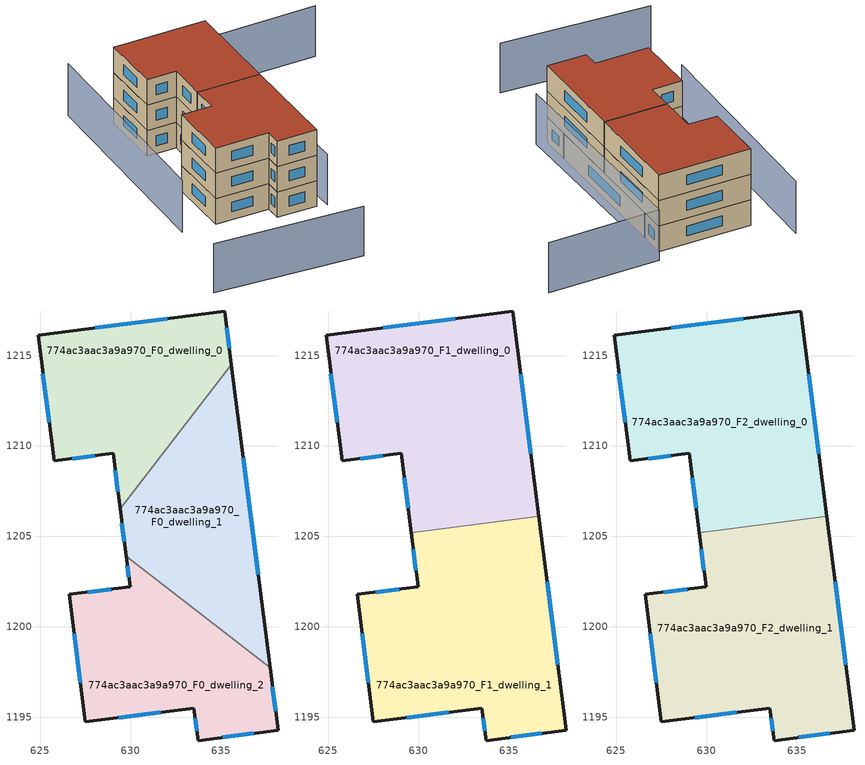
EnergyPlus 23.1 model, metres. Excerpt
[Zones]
774ac3aac3a9a970_F0_dwelling_0
 floor ground (EU_floor_Construction): 635.2,1217.44 635.57,1214.49 629.42,1206.54 629.03,1209.59 625.77,1209.17 624.88,1216.12 z0
 wall outside (EU_wall_Construction): 635.57,1214.49 635.2,1217.44 624.88,1216.12 625.77,1209.17 629.03,1209.59 629.42,1206.54 z0:3
 wall to 774ac3aac3a9a970_F0_dwelling_1 (EU_wall_Construction): 629.42,1206.54 635.57,1214.49 z0:3
 window (EU_Window_Construction): 635.46,1215.39 635.31,1216.53 / 629.15,1208.65 629.3,1207.47 / 626.77,1209.3 628.03,1209.46 / 625.16,1213.99 625.5,1211.3 / 632.04,1217.03 628.04,1216.52 z0.92:2.08
774ac3aac3a9a970_F0_dwelling_1
 floor ground (EU_floor_Construction): 635.57,1214.49 637.71,1197.75 629.76,1203.9 629.42,1206.54 z0
 wall outside (EU_wall_Construction): 637.71,1197.75 635.57,1214.49 / 629.42,1206.54 629.76,1203.9 z0:3
 wall to 774ac3aac3a9a970_F0_dwelling_2 (EU_wall_Construction): 629.76,1203.9 637.71,1197.75 z0:3
 window (EU_Window_Construction): 637.06,1202.87 636.23,1209.36 / 629.52,1205.73 629.66,1204.71 z0.92:2.08
774ac3aac3a9a970_F0_dwelling_2
 floor ground (EU_floor_Construction): 637.71,1197.75 638.15,1194.28 633.73,1193.72 633.5,1195.51 627.5,1194.74 626.6,1201.79 629.97,1202.22 629.76,1203.9 z0
 wall outside (EU_wall_Construction): 629.76,1203.9 629.97,1202.22 626.6,1201.79 627.5,1194.74 633.5,1195.51 633.73,1193.72 638.15,1194.28 637.71,1197.75 z0:3
 window (EU_Window_Construction): 626.88,1199.63 627.23,1196.9 / 628.94,1202.09 627.64,1201.93 / 629.82,1203.38 629.91,1202.74 / 638.02,1195.34 637.84,1196.69 / 635.08,1193.89 636.8,1194.11 / 633.57,1194.96 633.66,1194.27 / 629.34,1194.98 631.67,1195.27 z0.92:2.08
774ac3aac3a9a970_F1_dwelling_0
 floor to 774ac3aac3a9a970_F0_dwelling_0 (EU_floor_Construction): 635.2,1217.44 635.57,1214.49 629.42,1206.54 629.03,1209.59 625.77,1209.17 624.88,1216.12 z3
 floor to 774ac3aac3a9a970_F0_dwelling_1 (EU_floor_Construction): 635.57,1214.49 636.64,1206.12 629.59,1205.22 629.42,1206.54 z3
 wall outside (EU_wall_Construction): 636.64,1206.12 635.2,1217.44 624.88,1216.12 625.77,1209.17 629.03,1209.59 629.59,1205.22 z3:6
 wall to 774ac3aac3a9a970_F1_dwelling_1 (EU_wall_Construction): 629.59,1205.22 636.64,1206.12 z3:6
 window (EU_Window_Construction): 636.2,1209.58 635.64,1213.97 / 629.2,1208.25 629.42,1206.56 / 626.77,1209.3 628.03,1209.46 / 625.16,1213.99 625.5,1211.3 / 632.04,1217.03 628.04,1216.52 z3.92:5.08
774ac3aac3a9a970_F1_dwelling_1
 floor to 774ac3aac3a9a970_F0_dwelling_1 (EU_floor_Construction): 636.64,1206.12 637.71,1197.75 629.76,1203.9 629.59,1205.22 z3
 floor to 774ac3aac3a9a970_F0_dwelling_2 (EU_floor_Construction): 637.71,1197.75 638.15,1194.28 633.73,1193.72 633.5,1195.51 627.5,1194.74 626.6,1201.79 629.97,1202.22 629.76,1203.9 z3
 wall outside (EU_wall_Construction): 629.59,1205.22 629.97,1202.22 626.6,1201.79 627.5,1194.74 633.5,1195.51 633.73,1193.72 638.15,1194.28 636.64,1206.12 z3:6
 window (EU_Window_Construction): 629.34,1194.98 631.67,1195.27 / 626.88,1199.63 627.23,1196.9 / 628.94,1202.09 627.64,1201.93 / 629.71,1204.3 629.85,1203.14 / 637.69,1197.91 637.1,1202.49 / 635.08,1193.89 636.8,1194.11 / 633.57,1194.96 633.66,1194.27 z3.92:5.08
774ac3aac3a9a970_F2_dwelling_0
 floor to 774ac3aac3a9a970_F1_dwelling_0 (EU_floor_Construction): 635.2,1217.44 636.64,1206.12 629.59,1205.22 629.03,1209.59 625.77,1209.17 624.88,1216.12 z6
 wall outside (EU_wall_Construction): 636.64,1206.12 635.2,1217.44 624.88,1216.12 625.77,1209.17 629.03,1209.59 629.59,1205.22 z6:9
 wall to 774ac3aac3a9a970_F2_dwelling_1 (EU_wall_Construction): 629.59,1205.22 636.64,1206.12 z6:9
 window (EU_Window_Construction): 636.2,1209.58 635.64,1213.97 / 629.2,1208.25 629.42,1206.56 / 626.77,1209.3 628.03,1209.46 / 625.16,1213.99 625.5,1211.3 / 632.04,1217.03 628.04,1216.52 z6.92:8.08
 roof outside (EU_roof_Construction): 636.64,1206.12 635.2,1217.44 624.88,1216.12 625.77,1209.17 629.03,1209.59 629.59,1205.22 z9
774ac3aac3a9a970_F2_dwelling_1
 floor to 774ac3aac3a9a970_F1_dwelling_1 (EU_floor_Construction): 636.64,1206.12 638.15,1194.28 633.73,1193.72 633.5,1195.51 627.5,1194.74 626.6,1201.79 629.97,1202.22 629.59,1205.22 z6
 wall outside (EU_wall_Construction): 629.59,1205.22 629.97,1202.22 626.6,1201.79 627.5,1194.74 633.5,1195.51 633.73,1193.72 638.15,1194.28 636.64,1206.12 z6:9
 window (EU_Window_Construction): 629.34,1194.98 631.67,1195.27 / 626.88,1199.63 627.23,1196.9 / 628.94,1202.09 627.64,1201.93 / 629.71,1204.3 629.85,1203.14 / 637.69,1197.91 637.1,1202.49 / 635.08,1193.89 636.8,1194.11 / 633.57,1194.96 633.66,1194.27 z6.92:8.08
 roof outside (EU_roof_Construction): 638.15,1194.28 636.64,1206.12 629.59,1205.22 629.97,1202.22 626.6,1201.79 627.5,1194.74 633.5,1195.51 633.73,1193.72 z9
shading: 622.64,1182.78 639.15,1183.92 z0:5.8; 621.19,1219.1 623.86,1194.6 z0:6.1; 639.25,1194.19 635.71,1218.87 / 635.71,1218.87 648.21,1220.66 z0:5.9
[Building]
EU S2 Campaign: North Axis=0; Terrain=City; Solar Distribution=FullExterior
[Site:Location]
Cape.Town.Intl.AP: Latitude=-33.965; Longitude=18.602; Time Zone=2; Elevation=46
[SizingPeriod:WeatherFileDays]
AnnualSizingPeriod: Begin Month=1; Begin Day of Month=1; End Month=12; End Day of Month=31; Day of Week for Start Day=Monday; Use Weather File Daylight Saving Period=No; Use Weather File Rain and Snow Indicators=No
[MATERIAL]
EU_InternalMass_Material: Roughness=MediumRough; Thickness=0.1; Conductivity=1; Density=1800; Specific Heat=900; Thermal Absorptance=0.9; Solar Absorptance=0.7; Visible Absorptance=0.7
[MATERIAL:NOMASS] Roughness=MediumRough; Thermal Absorptance=0.9; Solar Absorptance=0.7; Visible Absorptance=0.7
Name | Thermal Resistance
EU_wall_NoMass | 0.443251
EU_roof_NoMass | 0.403317
EU_floor_NoMass | 0.599929
[WINDOWMATERIAL:SIMPLEGLAZINGSYSTEM]
EU_Window_SimpleGlazing: UFactor=4.90254; Solar Heat Gain Coefficient=0.85; Visible Transmittance=0.85
[CONSTRUCTION]
EU_wall_Construction: EU_wall_NoMass
EU_roof_Construction: EU_roof_NoMass
EU_floor_Construction: EU_floor_NoMass
EU_Window_Construction: EU_Window_SimpleGlazing
EU_InternalMass_Construction: EU_InternalMass_Material
[ZONE] Type=1; Multiplier=1; Ceiling Height=autocalculate; Floor Area=autocalculate; Part of Total Floor Area=Yes
Name | Volume
774ac3aac3a9a970_F0_dwelling_0 | 208.292
774ac3aac3a9a970_F1_dwelling_0 | 312.44
774ac3aac3a9a970_F2_dwelling_0 | 312.451
774ac3aac3a9a970_F0_dwelling_1 | 208.299
774ac3aac3a9a970_F1_dwelling_1 | 312.422
774ac3aac3a9a970_F2_dwelling_1 | 312.435
774ac3aac3a9a970_F0_dwelling_2 | 208.272
[INTERNALMASS] Construction=EU_InternalMass_Construction
Name | Zone or ZoneList | Surface Area
774ac3aac3a9a970_F0_dwelling_0_EU_InternalMass | 774ac3aac3a9a970_F0_dwelling_0 | 69.4307
774ac3aac3a9a970_F0_dwelling_1_EU_InternalMass | 774ac3aac3a9a970_F0_dwelling_1 | 69.4364
774ac3aac3a9a970_F0_dwelling_2_EU_InternalMass | 774ac3aac3a9a970_F0_dwelling_2 | 69.4239
774ac3aac3a9a970_F1_dwelling_0_EU_InternalMass | 774ac3aac3a9a970_F1_dwelling_0 | 104.15
774ac3aac3a9a970_F1_dwelling_1_EU_InternalMass | 774ac3aac3a9a970_F1_dwelling_1 | 104.145
774ac3aac3a9a970_F2_dwelling_0_EU_InternalMass | 774ac3aac3a9a970_F2_dwelling_0 | 104.15
774ac3aac3a9a970_F2_dwelling_1_EU_InternalMass | 774ac3aac3a9a970_F2_dwelling_1 | 104.145
[OTHEREQUIPMENT] Fuel Type=Electricity; Design Level Calculation Method=Watts/Area; Power per Zone Floor Area=1; Fraction Latent=0; Fraction Radiant=0; Fraction Lost=0; Carbon Dioxide Generation Rate=0; EndUse Subcategory=EU_Step8_InternalGains
Name | Zone or ZoneList or Space or SpaceList | Schedule
EU_Step8_InternalGain_774ac3aac3a9a970_F0_dwelling_0_f000 | 774ac3aac3a9a970_F0_dwelling_0 | EU_Step8_GainSchedule_774ac3aac3a9a970_F0_dwelling_0_f000
EU_Step8_InternalGain_774ac3aac3a9a970_F0_dwelling_1_f000 | 774ac3aac3a9a970_F0_dwelling_1 | EU_Step8_GainSchedule_774ac3aac3a9a970_F0_dwelling_1_f000
EU_Step8_InternalGain_774ac3aac3a9a970_F0_dwelling_2_f000 | 774ac3aac3a9a970_F0_dwelling_2 | EU_Step8_GainSchedule_774ac3aac3a9a970_F0_dwelling_2_f000
EU_Step8_InternalGain_774ac3aac3a9a970_F1_dwelling_0_f000 | 774ac3aac3a9a970_F1_dwelling_0 | EU_Step8_GainSchedule_774ac3aac3a9a970_F1_dwelling_0_f000
EU_Step8_InternalGain_774ac3aac3a9a970_F1_dwelling_1_f000 | 774ac3aac3a9a970_F1_dwelling_1 | EU_Step8_GainSchedule_774ac3aac3a9a970_F1_dwelling_1_f000
EU_Step8_InternalGain_774ac3aac3a9a970_F2_dwelling_0_f000 | 774ac3aac3a9a970_F2_dwelling_0 | EU_Step8_GainSchedule_774ac3aac3a9a970_F2_dwelling_0_f000
EU_Step8_InternalGain_774ac3aac3a9a970_F2_dwelling_1_f000 | 774ac3aac3a9a970_F2_dwelling_1 | EU_Step8_GainSchedule_774ac3aac3a9a970_F2_dwelling_1_f000
[ZONEVENTILATION:DESIGNFLOWRATE] Schedule=EU_AlwaysOn; Design Flow Rate Calculation Method=AirChanges/Hour; Air Changes per Hour=0.713097; Ventilation Type=Natural; Fan Pressure Rise=0; Fan Total Efficiency=1; Constant Term Coefficient=1; Temperature Term Coefficient=0; Velocity Term Coefficient=0; Velocity Squared Term Coefficient=0; Minimum Indoor Temperature=-100; Maximum Indoor Temperature=100; Delta Temperature=-100; Minimum Outdoor Temperature=-100; Maximum Outdoor Temperature=100; Maximum Wind Speed=40
Name | Zone or ZoneList or Space or SpaceList
EU_ConstantAir_774ac3aac3a9a970_F0_dwelling_0 | 774ac3aac3a9a970_F0_dwelling_0
EU_ConstantAir_774ac3aac3a9a970_F0_dwelling_1 | 774ac3aac3a9a970_F0_dwelling_1
EU_ConstantAir_774ac3aac3a9a970_F0_dwelling_2 | 774ac3aac3a9a970_F0_dwelling_2
EU_ConstantAir_774ac3aac3a9a970_F1_dwelling_0 | 774ac3aac3a9a970_F1_dwelling_0
EU_ConstantAir_774ac3aac3a9a970_F1_dwelling_1 | 774ac3aac3a9a970_F1_dwelling_1
EU_ConstantAir_774ac3aac3a9a970_F2_dwelling_0 | 774ac3aac3a9a970_F2_dwelling_0
EU_ConstantAir_774ac3aac3a9a970_F2_dwelling_1 | 774ac3aac3a9a970_F2_dwelling_1
[HVACTEMPLATE:THERMOSTAT] Constant Heating Setpoint=20; Constant Cooling Setpoint=50
EU_HeatOnly_774ac3aac3a9a970_F0_dwelling_0; EU_HeatOnly_774ac3aac3a9a970_F0_dwelling_1; EU_HeatOnly_774ac3aac3a9a970_F0_dwelling_2; EU_HeatOnly_774ac3aac3a9a970_F1_dwelling_0; EU_HeatOnly_774ac3aac3a9a970_F1_dwelling_1; EU_HeatOnly_774ac3aac3a9a970_F2_dwelling_0; EU_HeatOnly_774ac3aac3a9a970_F2_dwelling_1
[HVACTEMPLATE:ZONE:IDEALLOADSAIRSYSTEM] System Availability Schedule=EU_AlwaysOn; Maximum Heating Supply Air Temperature=50; Minimum Cooling Supply Air Temperature=13; Maximum Heating Supply Air Humidity Ratio=0.0156; Minimum Cooling Supply Air Humidity Ratio=0.0077; Heating Limit=NoLimit; Cooling Limit=NoLimit; Heating Availability Schedule=EU_AlwaysOn; Cooling Availability Schedule=EU_CoolingOff; Dehumidification Control Type=ConstantSensibleHeatRatio; Cooling Sensible Heat Ratio=0.7; Dehumidification Setpoint=60; Humidification Control Type=None; Humidification Setpoint=30; Outdoor Air Method=None; Outdoor Air Flow Rate per Person=0.00944; Outdoor Air Flow Rate per Zone Floor Area=0; Outdoor Air Flow Rate per Zone=0; Demand Controlled Ventilation Type=None; Outdoor Air Economizer Type=NoEconomizer; Heat Recovery Type=None; Sensible Heat Recovery Effectiveness=0.7; Latent Heat Recovery Effectiveness=0.65
Name | Template Thermostat
774ac3aac3a9a970_F0_dwelling_0 | EU_HeatOnly_774ac3aac3a9a970_F0_dwelling_0
774ac3aac3a9a970_F0_dwelling_1 | EU_HeatOnly_774ac3aac3a9a970_F0_dwelling_1
774ac3aac3a9a970_F0_dwelling_2 | EU_HeatOnly_774ac3aac3a9a970_F0_dwelling_2
774ac3aac3a9a970_F1_dwelling_0 | EU_HeatOnly_774ac3aac3a9a970_F1_dwelling_0
774ac3aac3a9a970_F1_dwelling_1 | EU_HeatOnly_774ac3aac3a9a970_F1_dwelling_1
774ac3aac3a9a970_F2_dwelling_0 | EU_HeatOnly_774ac3aac3a9a970_F2_dwelling_0
774ac3aac3a9a970_F2_dwelling_1 | EU_HeatOnly_774ac3aac3a9a970_F2_dwelling_1
[SIZING:ZONE] Zone Cooling Design Supply Air Temperature Input Method=SupplyAirTemperature; Zone Cooling Design Supply Air Temperature=13; Zone Heating Design Supply Air Temperature Input Method=SupplyAirTemperature; Zone Heating Design Supply Air Temperature=50; Zone Cooling Design Supply Air Humidity Ratio=0.008; Zone Heating Design Supply Air Humidity Ratio=0.008; Cooling Design Air Flow Method=DesignDay; Cooling Design Air Flow Rate=0; Cooling Minimum Air Flow per Zone Floor Area=0.000762; Cooling Minimum Air Flow=0; Cooling Minimum Air Flow Fraction=0.2; Heating Design Air Flow Method=DesignDay; Heating Design Air Flow Rate=0; Heating Maximum Air Flow per Zone Floor Area=0.002032; Heating Maximum Air Flow=0.141576; Heating Maximum Air Flow Fraction=0.3; Account for Dedicated Outdoor Air System=No; Dedicated Outdoor Air System Control Strategy=NeutralSupplyAir; Dedicated Outdoor Air Low Setpoint Temperature for Design=autosize; Dedicated Outdoor Air High Setpoint Temperature for Design=autosize; Zone Load Sizing Method=Sensible Load Only No Latent Load; Zone Latent Cooling Design Supply Air Humidity Ratio Input Method=HumidityRatioDifference; Zone Cooling Design Supply Air Humidity Ratio Difference=0.005; Zone Latent Heating Design Supply Air Humidity Ratio Input Method=HumidityRatioDifference; Zone Humidification Design Supply Air Humidity Ratio Difference=0.005
774ac3aac3a9a970_F0_dwelling_0; 774ac3aac3a9a970_F0_dwelling_1; 774ac3aac3a9a970_F0_dwelling_2; 774ac3aac3a9a970_F1_dwelling_0; 774ac3aac3a9a970_F1_dwelling_1; 774ac3aac3a9a970_F2_dwelling_0; 774ac3aac3a9a970_F2_dwelling_1
[SCHEDULE:CONSTANT]
Name | Hourly Value
EU_AlwaysOn | 1
EU_CoolingOff | 0
[SCHEDULE:FILE] Column Number=1; Rows to Skip at Top=0; Number of Hours of Data=8760; Column Separator=Comma; Interpolate to Timestep=No; Minutes per Item=60; Adjust Schedule for Daylight Savings=Yes
Name | File
EU_Step8_GainSchedule_774ac3aac3a9a970_F0_dwelling_0_f000 | ../../schedules/774ac3aac3a9a970/774ac3aac3a9a970_F0_dwelling_0_f000_gain.csv
EU_Step8_GainSchedule_774ac3aac3a9a970_F0_dwelling_1_f000 | ../../schedules/774ac3aac3a9a970/774ac3aac3a9a970_F0_dwelling_1_f000_gain.csv
EU_Step8_GainSchedule_774ac3aac3a9a970_F0_dwelling_2_f000 | ../../schedules/774ac3aac3a9a970/774ac3aac3a9a970_F0_dwelling_2_f000_gain.csv
EU_Step8_GainSchedule_774ac3aac3a9a970_F1_dwelling_0_f000 | ../../schedules/774ac3aac3a9a970/774ac3aac3a9a970_F1_dwelling_0_f000_gain.csv
EU_Step8_GainSchedule_774ac3aac3a9a970_F1_dwelling_1_f000 | ../../schedules/774ac3aac3a9a970/774ac3aac3a9a970_F1_dwelling_1_f000_gain.csv
EU_Step8_GainSchedule_774ac3aac3a9a970_F2_dwelling_0_f000 | ../../schedules/774ac3aac3a9a970/774ac3aac3a9a970_F2_dwelling_0_f000_gain.csv
EU_Step8_GainSchedule_774ac3aac3a9a970_F2_dwelling_1_f000 | ../../schedules/774ac3aac3a9a970/774ac3aac3a9a970_F2_dwelling_1_f000_gain.csv
